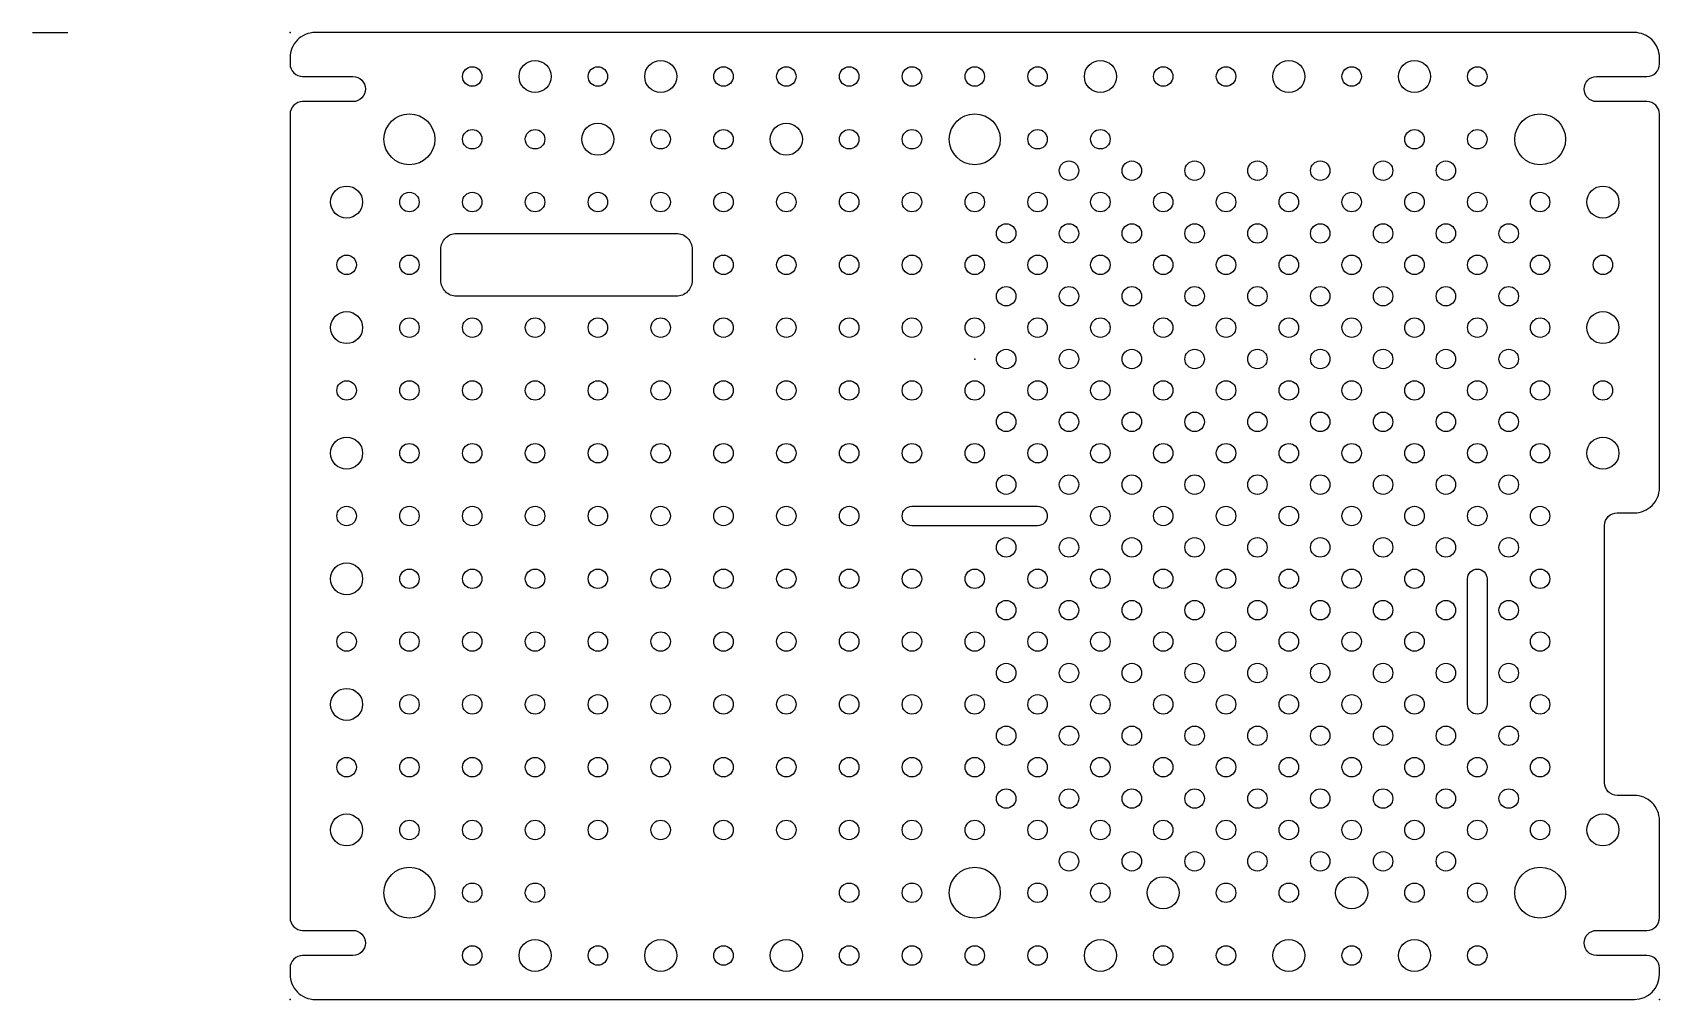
# Model space of a CAD drawing. Header units: millimetres. Extents: x -150 to 109, y -77 to 77.
import ezdxf

# ---------------------------------------------------------------- set-up
doc = ezdxf.new("R2010")
doc.units = ezdxf.units.MM
doc.layers.get('0').update_dxf_attribs({"linetype": 'CONTINUOUS'})

msp = doc.modelspace()

# ---------------------------------------------------------------- linework, layer by layer
msp.add_line((-150, 77), (-144.36, 77))
for points in [[(-105, -77), (105, -77, 0.414213), (109, -73), (109, -72, 0.414214), (107, -70), (99, -70, -1), (99, -66), (107, -66, 0.414214), (109, -64), (109, -48.5, 0.414214), (105, -44.5), (102.27, -44.5, -0.414214), (100.27, -42.5), (100.27, -1.5, -0.414214), (102.27, 0.5), (105, 0.5, 0.414214), (109, 4.5), (109, 64, 0.414213), (107, 66), (99, 66, -1), (99, 70), (107, 70, 0.414214), (109, 72), (109, 73, 0.414214), (105, 77), (-105, 77, 0.414214), (-109, 73), (-109, 72, 0.414214), (-107, 70), (-99, 70, -1), (-99, 66), (-107, 66, 0.414214), (-109, 64), (-109, -64, 0.414214), (-107, -66), (-99, -66, -1), (-99, -70), (-107, -70, 0.414214), (-109, -72), (-109, -73, 0.414214)], [(-82.5, 45), (-47.5, 45, -0.414214), (-45, 42.5), (-45, 37.5, -0.414214), (-47.5, 35), (-82.5, 35, -0.414214), (-85, 37.5), (-85, 42.5, -0.414214)], [(-10, 1.55), (10, 1.55, -1), (10, -1.55), (-10, -1.55, -1)], [(81.55, -10), (81.55, -30, -1), (78.45, -30), (78.45, -10, -1)]]:
    msp.add_lwpolyline(points, format="xyb", close=True)
for centre, radius in [((-70, 70), 2.55), ((-50, 70), 2.55), ((20, 70), 2.55), ((50, 70), 2.55), ((70, 70), 2.55), ((-80, 70), 1.55), ((-60, 70), 1.55), ((-40, 70), 1.55), ((-30, 70), 1.55), ((-20, 70), 1.55), ((-10, 70), 1.55), ((0, 70), 1.55), ((10, 70), 1.55), ((30, 70), 1.55), ((40, 70), 1.55), ((60, 70), 1.55), ((80, 70), 1.55), ((-90, 60), 4.05), ((-60, 60), 2.55), ((-30, 60), 2.55), ((0, 60), 4.05), ((90, 60), 4.05), ((-80, 60), 1.55), ((-70, 60), 1.55), ((-50, 60), 1.55), ((-40, 60), 1.55), ((-20, 60), 1.55), ((-10, 60), 1.55), ((10, 60), 1.55), ((20, 60), 1.55), ((70, 60), 1.55), ((80, 60), 1.55), ((15, 55), 1.55), ((25, 55), 1.55), ((35, 55), 1.55), ((45, 55), 1.55), ((55, 55), 1.55), ((65, 55), 1.55), ((75, 55), 1.55), ((-100, 50), 2.55), ((100, 50), 2.55), ((-90, 50), 1.55), ((-80, 50), 1.55), ((-70, 50), 1.55), ((-60, 50), 1.55), ((-50, 50), 1.55), ((-40, 50), 1.55), ((-30, 50), 1.55), ((-20, 50), 1.55), ((-10, 50), 1.55), ((0, 50), 1.55), ((10, 50), 1.55), ((20, 50), 1.55), ((30, 50), 1.55), ((40, 50), 1.55), ((50, 50), 1.55), ((60, 50), 1.55), ((70, 50), 1.55), ((80, 50), 1.55), ((90, 50), 1.55), ((5, 45), 1.55), ((15, 45), 1.55), ((25, 45), 1.55), ((35, 45), 1.55), ((45, 45), 1.55), ((55, 45), 1.55), ((65, 45), 1.55), ((75, 45), 1.55), ((85, 45), 1.55), ((-100, 40), 1.55), ((-90, 40), 1.55), ((-40, 40), 1.55), ((-30, 40), 1.55), ((-20, 40), 1.55), ((-10, 40), 1.55), ((0, 40), 1.55), ((10, 40), 1.55), ((20, 40), 1.55), ((30, 40), 1.55), ((40, 40), 1.55), ((50, 40), 1.55), ((60, 40), 1.55), ((70, 40), 1.55), ((80, 40), 1.55), ((90, 40), 1.55), ((100, 40), 1.55), ((5, 35), 1.55), ((15, 35), 1.55), ((25, 35), 1.55), ((35, 35), 1.55), ((45, 35), 1.55), ((55, 35), 1.55), ((65, 35), 1.55), ((75, 35), 1.55), ((85, 35), 1.55), ((-100, 30), 2.55), ((-90, 30), 1.55), ((-80, 30), 1.55), ((-70, 30), 1.55), ((-60, 30), 1.55), ((-50, 30), 1.55), ((-40, 30), 1.55), ((-30, 30), 1.55), ((-20, 30), 1.55), ((-10, 30), 1.55), ((0, 30), 1.55), ((10, 30), 1.55), ((20, 30), 1.55), ((30, 30), 1.55), ((40, 30), 1.55), ((50, 30), 1.55), ((60, 30), 1.55), ((70, 30), 1.55), ((80, 30), 1.55), ((90, 30), 1.55), ((100, 30), 2.55), ((5, 25), 1.55), ((15, 25), 1.55), ((25, 25), 1.55), ((35, 25), 1.55), ((45, 25), 1.55), ((55, 25), 1.55), ((65, 25), 1.55), ((75, 25), 1.55), ((85, 25), 1.55), ((-100, 20), 1.55), ((-90, 20), 1.55), ((-80, 20), 1.55), ((-70, 20), 1.55), ((-60, 20), 1.55), ((-50, 20), 1.55), ((-40, 20), 1.55), ((-30, 20), 1.55), ((-20, 20), 1.55), ((-10, 20), 1.55), ((0, 20), 1.55), ((10, 20), 1.55), ((20, 20), 1.55), ((30, 20), 1.55), ((40, 20), 1.55), ((50, 20), 1.55), ((60, 20), 1.55), ((70, 20), 1.55), ((80, 20), 1.55), ((90, 20), 1.55), ((100, 20), 1.55), ((5, 15), 1.55), ((15, 15), 1.55), ((25, 15), 1.55), ((35, 15), 1.55), ((45, 15), 1.55), ((55, 15), 1.55), ((65, 15), 1.55), ((75, 15), 1.55), ((85, 15), 1.55), ((-100, 10), 2.55), ((-90, 10), 1.55), ((-80, 10), 1.55), ((-70, 10), 1.55), ((-60, 10), 1.55), ((-50, 10), 1.55), ((-40, 10), 1.55), ((-30, 10), 1.55), ((-20, 10), 1.55), ((-10, 10), 1.55), ((0, 10), 1.55), ((10, 10), 1.55), ((20, 10), 1.55), ((30, 10), 1.55), ((40, 10), 1.55), ((50, 10), 1.55), ((60, 10), 1.55), ((70, 10), 1.55), ((80, 10), 1.55), ((90, 10), 1.55), ((100, 10), 2.55), ((5, 5), 1.55), ((15, 5), 1.55), ((25, 5), 1.55), ((35, 5), 1.55), ((45, 5), 1.55), ((55, 5), 1.55), ((65, 5), 1.55), ((75, 5), 1.55), ((85, 5), 1.55), ((-100, 0), 1.55), ((-90, 0), 1.55), ((-80, 0), 1.55), ((-70, 0), 1.55), ((-60, 0), 1.55), ((-50, 0), 1.55), ((-40, 0), 1.55), ((-30, 0), 1.55), ((-20, 0), 1.55), ((20, 0), 1.55), ((30, 0), 1.55), ((40, 0), 1.55), ((50, 0), 1.55), ((60, 0), 1.55), ((70, 0), 1.55), ((80, 0), 1.55), ((90, 0), 1.55), ((5, -5), 1.55), ((15, -5), 1.55), ((25, -5), 1.55), ((35, -5), 1.55), ((45, -5), 1.55), ((55, -5), 1.55), ((65, -5), 1.55), ((75, -5), 1.55), ((85, -5), 1.55), ((-100, -10), 2.55), ((-90, -10), 1.55), ((-80, -10), 1.55), ((-70, -10), 1.55), ((-60, -10), 1.55), ((-50, -10), 1.55), ((-40, -10), 1.55), ((-30, -10), 1.55), ((-20, -10), 1.55), ((-10, -10), 1.55), ((0, -10), 1.55), ((10, -10), 1.55), ((20, -10), 1.55), ((30, -10), 1.55), ((40, -10), 1.55), ((50, -10), 1.55), ((60, -10), 1.55), ((70, -10), 1.55), ((90, -10), 1.55), ((5, -15), 1.55), ((15, -15), 1.55), ((25, -15), 1.55), ((35, -15), 1.55), ((45, -15), 1.55), ((55, -15), 1.55), ((65, -15), 1.55), ((75, -15), 1.55), ((85, -15), 1.55), ((-100, -20), 1.55), ((-90, -20), 1.55), ((-80, -20), 1.55), ((-70, -20), 1.55), ((-60, -20), 1.55), ((-50, -20), 1.55), ((-40, -20), 1.55), ((-30, -20), 1.55), ((-20, -20), 1.55), ((-10, -20), 1.55), ((0, -20), 1.55), ((10, -20), 1.55), ((20, -20), 1.55), ((30, -20), 1.55), ((40, -20), 1.55), ((50, -20), 1.55), ((60, -20), 1.55), ((70, -20), 1.55), ((90, -20), 1.55), ((5, -25), 1.55), ((15, -25), 1.55), ((25, -25), 1.55), ((35, -25), 1.55), ((45, -25), 1.55), ((55, -25), 1.55), ((65, -25), 1.55), ((75, -25), 1.55), ((85, -25), 1.55), ((-100, -30), 2.55), ((-90, -30), 1.55), ((-80, -30), 1.55), ((-70, -30), 1.55), ((-60, -30), 1.55), ((-50, -30), 1.55), ((-40, -30), 1.55), ((-30, -30), 1.55), ((-20, -30), 1.55), ((-10, -30), 1.55), ((0, -30), 1.55), ((10, -30), 1.55), ((20, -30), 1.55), ((30, -30), 1.55), ((40, -30), 1.55), ((50, -30), 1.55), ((60, -30), 1.55), ((70, -30), 1.55), ((90, -30), 1.55), ((5, -35), 1.55), ((15, -35), 1.55), ((25, -35), 1.55), ((35, -35), 1.55), ((45, -35), 1.55), ((55, -35), 1.55), ((65, -35), 1.55), ((75, -35), 1.55), ((85, -35), 1.55), ((-100, -40), 1.55), ((-90, -40), 1.55), ((-80, -40), 1.55), ((-70, -40), 1.55), ((-60, -40), 1.55), ((-50, -40), 1.55), ((-40, -40), 1.55), ((-30, -40), 1.55), ((-20, -40), 1.55), ((-10, -40), 1.55), ((0, -40), 1.55), ((10, -40), 1.55), ((20, -40), 1.55), ((30, -40), 1.55), ((40, -40), 1.55), ((50, -40), 1.55), ((60, -40), 1.55), ((70, -40), 1.55), ((80, -40), 1.55), ((90, -40), 1.55), ((5, -45), 1.55), ((15, -45), 1.55), ((25, -45), 1.55), ((35, -45), 1.55), ((45, -45), 1.55), ((55, -45), 1.55), ((65, -45), 1.55), ((75, -45), 1.55), ((85, -45), 1.55), ((-100, -50), 2.55), ((-100, -50), 2.55), ((-90, -50), 1.55), ((-80, -50), 1.55), ((-70, -50), 1.55), ((-60, -50), 1.55), ((-50, -50), 1.55), ((-40, -50), 1.55), ((-30, -50), 1.55), ((-20, -50), 1.55), ((-10, -50), 1.55), ((0, -50), 1.55), ((10, -50), 1.55), ((20, -50), 1.55), ((30, -50), 1.55), ((40, -50), 1.55), ((50, -50), 1.55), ((60, -50), 1.55), ((70, -50), 1.55), ((80, -50), 1.55), ((90, -50), 1.55), ((100, -50), 2.55), ((15, -55), 1.55), ((25, -55), 1.55), ((35, -55), 1.55), ((45, -55), 1.55), ((55, -55), 1.55), ((65, -55), 1.55), ((75, -55), 1.55), ((-90, -60), 4.05), ((0, -60), 4.05), ((90, -60), 4.05), ((-80, -60), 1.55), ((-70, -60), 1.55), ((-20, -60), 1.55), ((-10, -60), 1.55), ((10, -60), 1.55), ((20, -60), 1.55), ((30, -60), 2.55), ((40, -60), 1.55), ((50, -60), 1.55), ((60, -60), 2.55), ((70, -60), 1.55), ((80, -60), 1.55), ((-80, -70), 1.55), ((-70, -70), 2.55), ((-60, -70), 1.55), ((-50, -70), 2.55), ((-40, -70), 1.55), ((-30, -70), 2.55), ((-20, -70), 1.55), ((-10, -70), 1.55), ((0, -70), 1.55), ((10, -70), 1.55), ((20, -70), 2.55), ((30, -70), 1.55), ((40, -70), 1.55), ((50, -70), 2.55), ((60, -70), 1.55), ((70, -70), 2.55), ((80, -70), 1.55)]:
    msp.add_circle(centre, radius)
for p in [(-109, 77), (0, 25), (-109, -77), (-109, -77), (-109, -77), (109, -77)]:
    msp.add_point(p)

doc.saveas('drawing.dxf')
